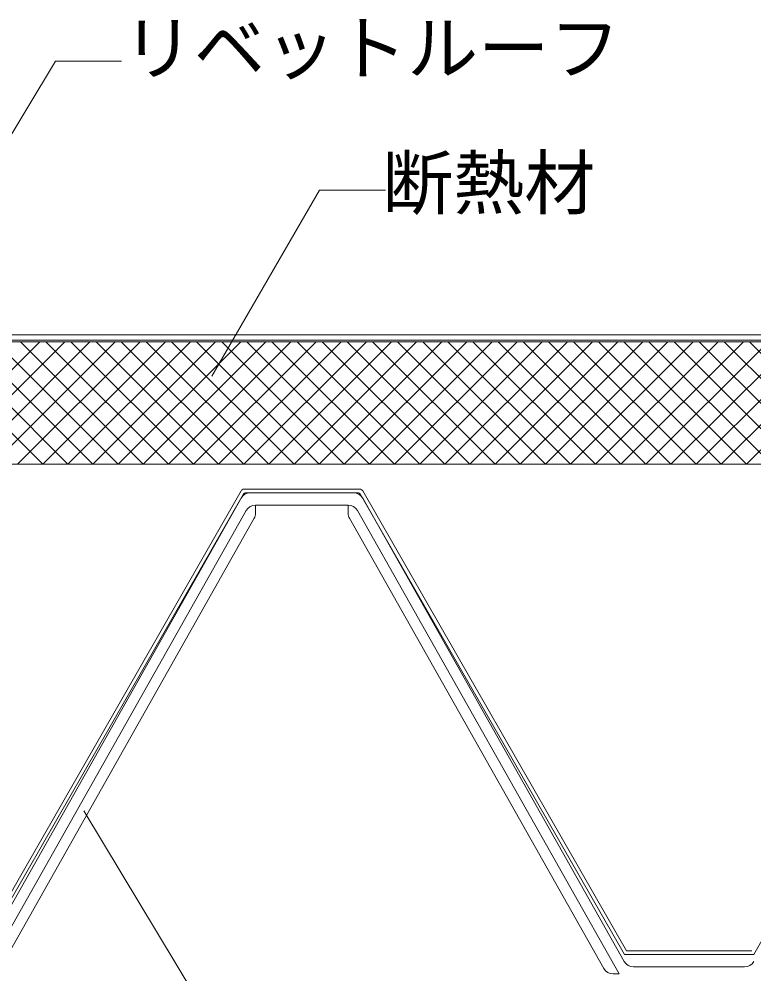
# Model space of a CAD drawing. Units: millimetres, scale not verified. Extents: x -675 to 675, y -471 to 460.
# Drawn here: x -49.9 to 156.9, y -7.4 to 261.5 of the extents above; entities that cross this region are included whole.
import ezdxf
from ezdxf.enums import TextEntityAlignment as Align

# ---------------------------------------------------------------- set-up
doc = ezdxf.new("R2010")
doc.units = ezdxf.units.MM
doc.header["$LTSCALE"] = 5
for name, color, linetype, lineweight in [('1-0_芯・寸法線', 7, 'Continuous', 9), ('1-2_ハッチング', 7, 'Continuous', 9), ('1-3_断熱材', 30, 'Continuous', 18), ('1-4_リベットルーフ', 3, 'Continuous', 9), ('1-8_下地など', 7, 'Continuous', 9)]:
    doc.layers.add(name, color=color, linetype=linetype, lineweight=lineweight)
doc.styles.add('ＭＳ ゴシック', font='')
doc.styles.get('ＭＳ ゴシック').set_extended_font_data('MS Gothic')

msp = doc.modelspace()

# ---------------------------------------------------------------- linework, layer by layer
at = {"layer": '1-0_芯・寸法線'}
for p, q in [((-86.6, 172.016), (-39.576, 249.595)), ((-39.576, 249.595), (-21.029, 249.595)), ((4.337, 160.92), (34.658, 213.322)), ((34.658, 213.322), (53.205, 213.322)), ((-31.677, 38.556), (19.285, -46.068))]:
    msp.add_line(p, q, dxfattribs=at)
at = {"layer": '1-2_ハッチング'}
for p, q in [((13.448, 129.115), (45.941, 129.115)), ((-61.657, -0.885), (12.58, 128.613)), ((-61.078, -1.885), (13.16, 127.613)), ((41.812, 128.115), (15.195, 128.115)), ((120.466, -1.885), (46.229, 127.613)), ((121.045, -0.885), (46.808, 128.613)), ((121.045, -0.885), (156.264, -0.885))]:
    msp.add_line(p, q, dxfattribs=at)
msp.add_lwpolyline([(120.466, -1.885), (156.844, -1.885), (231.081, 127.613)], dxfattribs=at)
for centre, start, end in [((13.448, 128.115), 90, 150.176), ((45.941, 128.115), 29.824, 90), ((14.027, 127.115), 90, 150.176), ((45.361, 127.115), 29.824, 90)]:
    msp.add_arc(centre, 1, start, end, dxfattribs=at)
at = {"layer": '1-3_断熱材'}
for p, q in [((-265.456, 170.615), (232.827, 170.615)), ((-78.573, 136.115), (-44.073, 170.615)), ((-43.218, 136.115), (-77.718, 170.615)), ((-71.502, 136.115), (-37.002, 170.615)), ((-36.147, 136.115), (-70.647, 170.615)), ((-64.431, 136.115), (-29.931, 170.615)), ((-29.076, 136.115), (-63.576, 170.615)), ((-57.36, 136.115), (-22.86, 170.615)), ((-22.004, 136.115), (-56.504, 170.615)), ((-50.289, 136.115), (-15.789, 170.615)), ((-14.933, 136.115), (-49.433, 170.615)), ((-43.218, 136.115), (-8.718, 170.615)), ((-7.862, 136.115), (-42.362, 170.615)), ((-36.147, 136.115), (-1.647, 170.615)), ((-0.791, 136.115), (-35.291, 170.615)), ((-29.076, 136.115), (5.424, 170.615)), ((6.28, 136.115), (-28.22, 170.615)), ((-22.004, 136.115), (12.496, 170.615)), ((13.351, 136.115), (-21.149, 170.615)), ((-14.933, 136.115), (19.567, 170.615)), ((20.422, 136.115), (-14.078, 170.615)), ((-7.862, 136.115), (26.638, 170.615)), ((27.493, 136.115), (-7.007, 170.615)), ((-0.791, 136.115), (33.709, 170.615)), ((34.564, 136.115), (0.064, 170.615)), ((6.28, 136.115), (40.78, 170.615)), ((41.635, 136.115), (7.135, 170.615)), ((13.351, 136.115), (47.851, 170.615)), ((48.706, 136.115), (14.206, 170.615)), ((20.422, 136.115), (54.922, 170.615)), ((55.777, 136.115), (21.277, 170.615)), ((27.493, 136.115), (61.993, 170.615)), ((62.848, 136.115), (28.348, 170.615)), ((34.564, 136.115), (69.064, 170.615)), ((69.919, 136.115), (35.419, 170.615)), ((41.635, 136.115), (76.135, 170.615)), ((76.99, 136.115), (42.49, 170.615)), ((48.706, 136.115), (83.206, 170.615)), ((84.062, 136.115), (49.562, 170.615)), ((55.777, 136.115), (90.277, 170.615)), ((91.133, 136.115), (56.633, 170.615)), ((62.848, 136.115), (97.348, 170.615)), ((98.204, 136.115), (63.704, 170.615)), ((69.919, 136.115), (104.419, 170.615)), ((105.275, 136.115), (70.775, 170.615)), ((76.99, 136.115), (111.49, 170.615)), ((112.346, 136.115), (77.846, 170.615)), ((84.062, 136.115), (118.562, 170.615)), ((119.417, 136.115), (84.917, 170.615)), ((91.133, 136.115), (125.633, 170.615)), ((126.488, 136.115), (91.988, 170.615)), ((98.204, 136.115), (132.704, 170.615)), ((133.559, 136.115), (99.059, 170.615)), ((105.275, 136.115), (139.775, 170.615)), ((140.63, 136.115), (106.13, 170.615)), ((112.346, 136.115), (146.846, 170.615)), ((147.701, 136.115), (113.201, 170.615)), ((119.417, 136.115), (153.917, 170.615)), ((154.772, 136.115), (120.272, 170.615)), ((126.488, 136.115), (160.988, 170.615)), ((161.843, 136.115), (127.343, 170.615)), ((133.559, 136.115), (168.059, 170.615)), ((168.914, 136.115), (134.414, 170.615)), ((140.63, 136.115), (175.13, 170.615)), ((175.985, 136.115), (141.485, 170.615)), ((147.701, 136.115), (182.201, 170.615)), ((183.056, 136.115), (148.556, 170.615)), ((154.772, 136.115), (189.272, 170.615)), ((190.128, 136.115), (155.628, 170.615)), ((-266.725, 136.115), (240.02, 136.115))]:
    msp.add_line(p, q, dxfattribs=at)
at = {"layer": '1-4_リベットルーフ'}
for p, q in [((-162.067, 172.615), (195.955, 172.615)), ((-162.469, 171.115), (196.893, 171.115))]:
    msp.add_line(p, q, dxfattribs=at)
at = {"layer": '1-8_下地など'}
for p, q in [((-61.039, -3.859), (12.582, 126.59)), ((14.027, 128.115), (45.41, 128.115)), ((120.428, -3.859), (46.806, 126.59)), ((42.724, 124.615), (16.664, 124.615)), ((16.664, 124.615), (16.664, 122.403)), ((42.724, 124.615), (42.724, 122.403)), ((-59.57, -7.359), (14.052, 123.09)), ((118.958, -7.359), (45.337, 123.09)), ((-55.264, -5.834), (16.277, 120.929)), ((114.652, -5.834), (43.111, 120.929)), ((118.958, -7.359), (117.265, -7.359)), ((123.04, -5.385), (154.269, -5.385))]:
    msp.add_line(p, q, dxfattribs=at)
for centre, start, end in [((15.195, 125.115), 90, 150.561), ((44.193, 125.115), 29.439, 90), ((16.664, 121.615), 90, 150.561), ((42.724, 121.615), 29.439, 90), ((13.664, 122.403), 330.561, 0), ((45.724, 122.403), 180, 209.439), ((123.04, -2.385), 209.439, 270), ((154.269, -2.385), 270, 330.561), ((117.265, -4.359), 209.439, 270)]:
    msp.add_arc(centre, 3, start, end, dxfattribs=at)

# ---------------------------------------------------------------- texts
at = {"layer": '1-0_芯・寸法線', "style": 'ＭＳ ゴシック'}
for s, p in [('リベットルーフ', (-20.674, 241.599)), ('断熱材', (52.295, 203.659))]:
    msp.add_text(s, height=14.66, dxfattribs=at).set_placement(p, align=Align.BOTTOM_LEFT)

doc.saveas('drawing.dxf')
